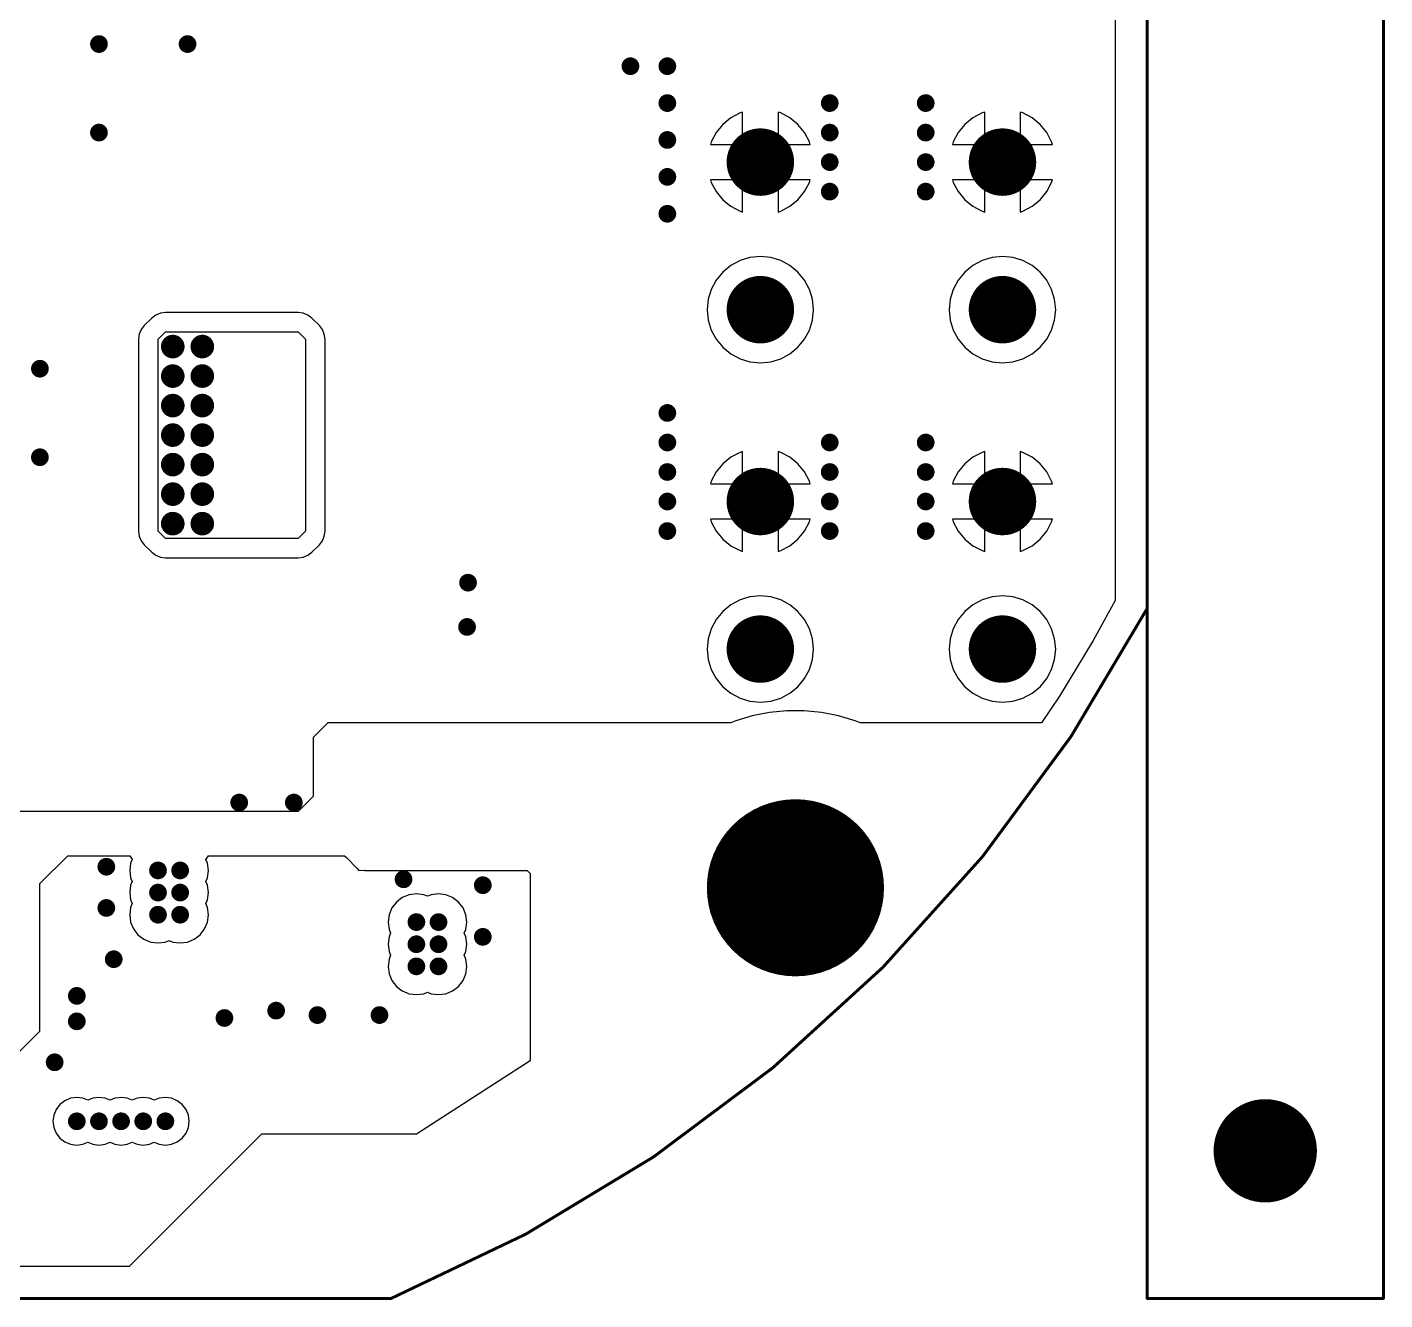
# Model space of a CAD drawing. Header units: millimetres. Extents: x 194 to 375, y 175 to 317.
# Drawn here: x 261.57 to 307.55, y 206.45 to 249.57 of the extents above; entities that cross this region are included whole.
import ezdxf

# ---------------------------------------------------------------- set-up
doc = ezdxf.new("R2010")
doc.units = ezdxf.units.MM
for name, color, linetype in [('Mechanical20', 56, 'Continuous'), ('MidLayer1', 16, 'Continuous'), ('PadHoleLayer', 156, 'Continuous'), ('ViaHoleLayer', 16, 'Continuous')]:
    doc.layers.add(name, color=color, linetype=linetype)

# ---------------------------------------------------------------- blocks, each defined once
blk = doc.blocks.new('MH_3_5MM_30')
at = {"layer": 'MidLayer1', "const_width": 3}
blk.add_lwpolyline([(-1.5, 0, 1), (1.5, 0, 1)], format="xyb", close=True, dxfattribs=at)
at = {"layer": 'PadHoleLayer', "const_width": 1.75}
blk.add_lwpolyline([(-0.875, 0, 1), (0.875, 0, 1)], format="xyb", close=True, dxfattribs=at)
blk = doc.blocks.new('DG271V_5_0_02P_31')
at = {"layer": 'MidLayer1', "const_width": 1.143}
for points in [[(-3.072, 4.1, 1), (-1.929, 4.1, 1)], [(1.928, 4.1, 1), (3.071, 4.1, 1)], [(-3.072, -4.1, 1), (-1.929, -4.1, 1)], [(1.928, -4.1, 1), (3.071, -4.1, 1)]]:
    blk.add_lwpolyline(points, format="xyb", close=True, dxfattribs=at)
at = {"layer": 'PadHoleLayer', "const_width": 0.65}
for points in [[(-2.825, 4.1, 1), (-2.175, 4.1, 1)], [(2.175, 4.1, 1), (2.825, 4.1, 1)], [(-2.825, -4.1, 1), (-2.175, -4.1, 1)], [(2.175, -4.1, 1), (2.825, -4.1, 1)]]:
    blk.add_lwpolyline(points, format="xyb", close=True, dxfattribs=at)
blk = doc.blocks.new('DG271V_5_0_02P_32')
at = {"layer": 'MidLayer1', "const_width": 1.143}
for points in [[(-3.072, 4.1, 1), (-1.929, 4.1, 1)], [(1.928, 4.1, 1), (3.071, 4.1, 1)], [(-3.072, -4.1, 1), (-1.929, -4.1, 1)], [(1.928, -4.1, 1), (3.071, -4.1, 1)]]:
    blk.add_lwpolyline(points, format="xyb", close=True, dxfattribs=at)
at = {"layer": 'PadHoleLayer', "const_width": 0.65}
for points in [[(-2.825, 4.1, 1), (-2.175, 4.1, 1)], [(2.175, 4.1, 1), (2.825, 4.1, 1)], [(-2.825, -4.1, 1), (-2.175, -4.1, 1)], [(2.175, -4.1, 1), (2.825, -4.1, 1)]]:
    blk.add_lwpolyline(points, format="xyb", close=True, dxfattribs=at)

msp = doc.modelspace()

# ---------------------------------------------------------------- linework, layer by layer
at = {"layer": 'Mechanical20', "const_width": 0.1}
for points in [[(299.5, 206.5), (299.5, 305.5)], [(307.5, 206.5), (307.5, 305.5)], [(299.5, 229.875), (299.5, 278.125)], [(234.1, 206.5), (273.9, 206.5)], [(299.5, 206.5), (307.5, 206.5)]]:
    msp.add_lwpolyline(points, dxfattribs=at)
msp.add_lwpolyline([(299.5, 229.875, -0.173341), (273.9, 206.5)], format="xyb", dxfattribs=at)
at = {"layer": 'Mechanical20', "const_width": 0.05}
for points in [[(299.475, 229.875, 1), (299.525, 229.875, 1)], [(299.475, 229.875, 1), (299.525, 229.875, 1)], [(273.875, 206.5, 1), (273.925, 206.5, 1)], [(273.875, 206.5, 1), (273.925, 206.5, 1)], [(299.475, 206.5, 1), (299.525, 206.5, 1)], [(299.475, 206.5, 1), (299.525, 206.5, 1)], [(307.475, 206.5, 1), (307.525, 206.5, 1)], [(307.475, 206.5, 1), (307.525, 206.5, 1)]]:
    msp.add_lwpolyline(points, format="xyb", close=True, dxfattribs=at)
at = {"layer": 'MidLayer1'}
for p, q in [((298.416, 277.851), (298.416, 230.149)), ((285.399, 246.498), (285.126, 246.274)), ((285.711, 246.665), (285.399, 246.498)), ((285.8, 246.692), (285.711, 246.665)), ((285.8, 245.6), (285.8, 246.692)), ((287.089, 246.665), (287, 246.692)), ((287, 246.692), (287, 245.6)), ((287.401, 246.498), (287.089, 246.665)), ((287.674, 246.274), (287.401, 246.498)), ((293.599, 246.498), (293.326, 246.274)), ((293.911, 246.665), (293.599, 246.498)), ((294, 246.692), (293.911, 246.665)), ((294, 245.6), (294, 246.692)), ((295.289, 246.665), (295.2, 246.692)), ((295.2, 246.692), (295.2, 245.6)), ((295.601, 246.498), (295.289, 246.665)), ((295.874, 246.274), (295.601, 246.498)), ((285.126, 246.274), (284.902, 246.001)), ((287.898, 246.001), (287.674, 246.274)), ((293.326, 246.274), (293.102, 246.001)), ((296.098, 246.001), (295.874, 246.274)), ((284.735, 245.689), (284.708, 245.6)), ((284.708, 245.6), (285.8, 245.6)), ((284.902, 246.001), (284.735, 245.689)), ((287, 245.6), (288.092, 245.6)), ((288.065, 245.689), (287.898, 246.001)), ((288.092, 245.6), (288.065, 245.689)), ((292.935, 245.689), (292.908, 245.6)), ((292.908, 245.6), (294, 245.6)), ((293.102, 246.001), (292.935, 245.689)), ((295.2, 245.6), (296.292, 245.6)), ((296.265, 245.689), (296.098, 246.001)), ((296.292, 245.6), (296.265, 245.689)), ((285.8, 244.4), (284.708, 244.4)), ((284.708, 244.4), (284.735, 244.311)), ((284.735, 244.311), (284.902, 243.999)), ((285.8, 243.308), (285.8, 244.4)), ((288.092, 244.4), (287, 244.4)), ((287, 244.4), (287, 243.308)), ((287.898, 243.999), (288.065, 244.311)), ((288.065, 244.311), (288.092, 244.4)), ((294, 244.4), (292.908, 244.4)), ((292.908, 244.4), (292.935, 244.311)), ((292.935, 244.311), (293.102, 243.999)), ((294, 243.308), (294, 244.4)), ((296.292, 244.4), (295.2, 244.4)), ((295.2, 244.4), (295.2, 243.308)), ((296.098, 243.999), (296.265, 244.311)), ((296.265, 244.311), (296.292, 244.4)), ((284.902, 243.999), (285.126, 243.726)), ((285.126, 243.726), (285.399, 243.502)), ((287.401, 243.502), (287.674, 243.726)), ((287.674, 243.726), (287.898, 243.999)), ((293.102, 243.999), (293.326, 243.726)), ((293.326, 243.726), (293.599, 243.502)), ((295.601, 243.502), (295.874, 243.726)), ((295.874, 243.726), (296.098, 243.999)), ((285.399, 243.502), (285.711, 243.335)), ((285.711, 243.335), (285.8, 243.308)), ((287, 243.308), (287.089, 243.335)), ((287.089, 243.335), (287.401, 243.502)), ((293.599, 243.502), (293.911, 243.335)), ((293.911, 243.335), (294, 243.308)), ((295.2, 243.308), (295.289, 243.335)), ((295.289, 243.335), (295.601, 243.502)), ((285.399, 241.498), (285.126, 241.274)), ((285.711, 241.665), (285.399, 241.498)), ((286.049, 241.767), (285.711, 241.665)), ((286.4, 241.802), (286.049, 241.767)), ((286.751, 241.767), (286.4, 241.802)), ((287.089, 241.665), (286.751, 241.767)), ((287.401, 241.498), (287.089, 241.665)), ((287.674, 241.274), (287.401, 241.498)), ((293.599, 241.498), (293.326, 241.274)), ((293.911, 241.665), (293.599, 241.498)), ((294.249, 241.767), (293.911, 241.665)), ((294.6, 241.802), (294.249, 241.767)), ((294.951, 241.767), (294.6, 241.802)), ((295.289, 241.665), (294.951, 241.767)), ((295.601, 241.498), (295.289, 241.665)), ((295.874, 241.274), (295.601, 241.498)), ((284.902, 241.001), (284.735, 240.689)), ((285.126, 241.274), (284.902, 241.001)), ((287.898, 241.001), (287.674, 241.274)), ((288.065, 240.689), (287.898, 241.001)), ((293.102, 241.001), (292.935, 240.689)), ((293.326, 241.274), (293.102, 241.001)), ((296.098, 241.001), (295.874, 241.274)), ((296.265, 240.689), (296.098, 241.001)), ((284.735, 240.689), (284.633, 240.351)), ((288.167, 240.351), (288.065, 240.689)), ((292.935, 240.689), (292.833, 240.351)), ((296.367, 240.351), (296.265, 240.689)), ((284.633, 240.351), (284.598, 240)), ((288.202, 240), (288.167, 240.351)), ((292.833, 240.351), (292.798, 240)), ((296.402, 240), (296.367, 240.351)), ((265.786, 239.714), (265.536, 239.464)), ((265.922, 239.818), (265.786, 239.714)), ((266.08, 239.883), (265.922, 239.818)), ((266.25, 239.906), (266.08, 239.883)), ((270.75, 239.906), (266.25, 239.906)), ((270.92, 239.883), (270.75, 239.906)), ((271.078, 239.818), (270.92, 239.883)), ((271.214, 239.714), (271.078, 239.818)), ((271.464, 239.464), (271.214, 239.714)), ((284.598, 240), (284.633, 239.649)), ((284.633, 239.649), (284.735, 239.311)), ((288.065, 239.311), (288.167, 239.649)), ((288.167, 239.649), (288.202, 240)), ((292.798, 240), (292.833, 239.649)), ((292.833, 239.649), (292.935, 239.311)), ((296.265, 239.311), (296.367, 239.649)), ((296.367, 239.649), (296.402, 240)), ((265.367, 239.17), (265.344, 239)), ((265.432, 239.328), (265.367, 239.17)), ((265.536, 239.464), (265.432, 239.328)), ((266, 239), (266.25, 239.25)), ((266.25, 239.25), (270.75, 239.25)), ((270.75, 239.25), (271, 239)), ((271.568, 239.328), (271.464, 239.464)), ((271.633, 239.17), (271.568, 239.328)), ((271.656, 239), (271.633, 239.17)), ((284.735, 239.311), (284.902, 238.999)), ((287.898, 238.999), (288.065, 239.311)), ((292.935, 239.311), (293.102, 238.999)), ((296.098, 238.999), (296.265, 239.311)), ((265.344, 239), (265.344, 232.5)), ((266, 232.5), (266, 239)), ((271, 239), (271, 232.5)), ((271.656, 232.5), (271.656, 239)), ((284.902, 238.999), (285.126, 238.726)), ((285.126, 238.726), (285.399, 238.502)), ((287.401, 238.502), (287.674, 238.726)), ((287.674, 238.726), (287.898, 238.999)), ((293.102, 238.999), (293.326, 238.726)), ((293.326, 238.726), (293.599, 238.502)), ((295.601, 238.502), (295.874, 238.726)), ((295.874, 238.726), (296.098, 238.999)), ((285.399, 238.502), (285.711, 238.335)), ((285.711, 238.335), (286.049, 238.233)), ((286.049, 238.233), (286.4, 238.198)), ((286.4, 238.198), (286.751, 238.233)), ((286.751, 238.233), (287.089, 238.335)), ((287.089, 238.335), (287.401, 238.502)), ((293.599, 238.502), (293.911, 238.335)), ((293.911, 238.335), (294.249, 238.233)), ((294.249, 238.233), (294.6, 238.198)), ((294.6, 238.198), (294.951, 238.233)), ((294.951, 238.233), (295.289, 238.335)), ((295.289, 238.335), (295.601, 238.502)), ((285.399, 234.998), (285.126, 234.774)), ((285.711, 235.165), (285.399, 234.998)), ((285.8, 235.192), (285.711, 235.165)), ((285.8, 234.1), (285.8, 235.192)), ((287.089, 235.165), (287, 235.192)), ((287, 235.192), (287, 234.1)), ((287.401, 234.998), (287.089, 235.165)), ((287.674, 234.774), (287.401, 234.998)), ((293.599, 234.998), (293.326, 234.774)), ((293.911, 235.165), (293.599, 234.998)), ((294, 235.192), (293.911, 235.165)), ((294, 234.1), (294, 235.192)), ((295.289, 235.165), (295.2, 235.192)), ((295.2, 235.192), (295.2, 234.1)), ((295.601, 234.998), (295.289, 235.165)), ((295.874, 234.774), (295.601, 234.998)), ((285.126, 234.774), (284.902, 234.501)), ((287.898, 234.501), (287.674, 234.774)), ((293.326, 234.774), (293.102, 234.501)), ((296.098, 234.501), (295.874, 234.774)), ((284.735, 234.189), (284.708, 234.1)), ((284.708, 234.1), (285.8, 234.1)), ((284.902, 234.501), (284.735, 234.189)), ((287, 234.1), (288.092, 234.1)), ((288.065, 234.189), (287.898, 234.501)), ((288.092, 234.1), (288.065, 234.189)), ((292.935, 234.189), (292.908, 234.1)), ((292.908, 234.1), (294, 234.1)), ((293.102, 234.501), (292.935, 234.189)), ((295.2, 234.1), (296.292, 234.1)), ((296.265, 234.189), (296.098, 234.501)), ((296.292, 234.1), (296.265, 234.189)), ((285.8, 232.9), (284.708, 232.9)), ((284.708, 232.9), (284.735, 232.811)), ((284.735, 232.811), (284.902, 232.499)), ((285.8, 231.808), (285.8, 232.9)), ((288.092, 232.9), (287, 232.9)), ((287, 232.9), (287, 231.808)), ((287.898, 232.499), (288.065, 232.811)), ((288.065, 232.811), (288.092, 232.9)), ((294, 232.9), (292.908, 232.9)), ((292.908, 232.9), (292.935, 232.811)), ((292.935, 232.811), (293.102, 232.499)), ((294, 231.808), (294, 232.9)), ((296.292, 232.9), (295.2, 232.9)), ((295.2, 232.9), (295.2, 231.808)), ((296.098, 232.499), (296.265, 232.811)), ((296.265, 232.811), (296.292, 232.9)), ((265.344, 232.5), (265.367, 232.33)), ((265.367, 232.33), (265.432, 232.172)), ((266.25, 232.25), (266, 232.5)), ((270.75, 232.25), (266.25, 232.25)), ((271, 232.5), (270.75, 232.25)), ((271.568, 232.172), (271.633, 232.33)), ((271.633, 232.33), (271.656, 232.5)), ((284.902, 232.499), (285.126, 232.226)), ((285.126, 232.226), (285.399, 232.002)), ((287.401, 232.002), (287.674, 232.226)), ((287.674, 232.226), (287.898, 232.499)), ((293.102, 232.499), (293.326, 232.226)), ((293.326, 232.226), (293.599, 232.002)), ((295.601, 232.002), (295.874, 232.226)), ((295.874, 232.226), (296.098, 232.499)), ((265.432, 232.172), (265.536, 232.036)), ((265.536, 232.036), (265.786, 231.786)), ((265.786, 231.786), (265.922, 231.682)), ((271.078, 231.682), (271.214, 231.786)), ((271.214, 231.786), (271.464, 232.036)), ((271.464, 232.036), (271.568, 232.172)), ((285.399, 232.002), (285.711, 231.835)), ((285.711, 231.835), (285.8, 231.808)), ((287, 231.808), (287.089, 231.835)), ((287.089, 231.835), (287.401, 232.002)), ((293.599, 232.002), (293.911, 231.835)), ((293.911, 231.835), (294, 231.808)), ((295.2, 231.808), (295.289, 231.835)), ((295.289, 231.835), (295.601, 232.002)), ((265.922, 231.682), (266.08, 231.617)), ((266.08, 231.617), (266.25, 231.594)), ((266.25, 231.594), (270.75, 231.594)), ((270.75, 231.594), (270.92, 231.617)), ((270.92, 231.617), (271.078, 231.682)), ((285.399, 229.998), (285.126, 229.774)), ((285.711, 230.165), (285.399, 229.998)), ((286.049, 230.267), (285.711, 230.165)), ((286.4, 230.302), (286.049, 230.267)), ((286.751, 230.267), (286.4, 230.302)), ((287.089, 230.165), (286.751, 230.267)), ((287.401, 229.998), (287.089, 230.165)), ((287.674, 229.774), (287.401, 229.998)), ((293.599, 229.998), (293.326, 229.774)), ((293.911, 230.165), (293.599, 229.998)), ((294.249, 230.267), (293.911, 230.165)), ((294.6, 230.302), (294.249, 230.267)), ((294.951, 230.267), (294.6, 230.302)), ((295.289, 230.165), (294.951, 230.267)), ((295.601, 229.998), (295.289, 230.165)), ((295.874, 229.774), (295.601, 229.998)), ((298.416, 230.149), (297.669, 228.788)), ((284.902, 229.501), (284.735, 229.189)), ((285.126, 229.774), (284.902, 229.501)), ((287.898, 229.501), (287.674, 229.774)), ((288.065, 229.189), (287.898, 229.501)), ((293.102, 229.501), (292.935, 229.189)), ((293.326, 229.774), (293.102, 229.501)), ((296.098, 229.501), (295.874, 229.774)), ((296.265, 229.189), (296.098, 229.501)), ((284.735, 229.189), (284.633, 228.851)), ((288.167, 228.851), (288.065, 229.189)), ((292.935, 229.189), (292.833, 228.851)), ((296.367, 228.851), (296.265, 229.189)), ((284.633, 228.851), (284.598, 228.5)), ((288.202, 228.5), (288.167, 228.851)), ((292.833, 228.851), (292.798, 228.5)), ((296.402, 228.5), (296.367, 228.851)), ((297.669, 228.788), (296.528, 226.907)), ((284.598, 228.5), (284.633, 228.149)), ((284.633, 228.149), (284.735, 227.811)), ((288.065, 227.811), (288.167, 228.149)), ((288.167, 228.149), (288.202, 228.5)), ((292.798, 228.5), (292.833, 228.149)), ((292.833, 228.149), (292.935, 227.811)), ((296.265, 227.811), (296.367, 228.149)), ((296.367, 228.149), (296.402, 228.5)), ((284.735, 227.811), (284.902, 227.499)), ((287.898, 227.499), (288.065, 227.811)), ((292.935, 227.811), (293.102, 227.499)), ((296.098, 227.499), (296.265, 227.811)), ((284.902, 227.499), (285.126, 227.226)), ((285.126, 227.226), (285.399, 227.002)), ((287.401, 227.002), (287.674, 227.226)), ((287.674, 227.226), (287.898, 227.499)), ((293.102, 227.499), (293.326, 227.226)), ((293.326, 227.226), (293.599, 227.002)), ((295.601, 227.002), (295.874, 227.226)), ((295.874, 227.226), (296.098, 227.499)), ((285.399, 227.002), (285.711, 226.835)), ((285.711, 226.835), (286.049, 226.733)), ((286.049, 226.733), (286.4, 226.698)), ((286.4, 226.698), (286.751, 226.733)), ((286.751, 226.733), (287.089, 226.835)), ((287.089, 226.835), (287.401, 227.002)), ((293.599, 227.002), (293.911, 226.835)), ((293.911, 226.835), (294.249, 226.733)), ((294.249, 226.733), (294.6, 226.698)), ((294.6, 226.698), (294.951, 226.733)), ((294.951, 226.733), (295.289, 226.835)), ((295.289, 226.835), (295.601, 227.002)), ((296.528, 226.907), (295.921, 226)), ((286.128, 226.24), (285.564, 226.069)), ((286.706, 226.355), (286.128, 226.24)), ((287.293, 226.412), (286.706, 226.355)), ((287.882, 226.412), (287.293, 226.412)), ((288.469, 226.355), (287.882, 226.412)), ((289.047, 226.24), (288.469, 226.355)), ((289.611, 226.069), (289.047, 226.24)), ((271.75, 226), (271.25, 225.5)), ((285.398, 226), (271.75, 226)), ((285.564, 226.069), (285.398, 226)), ((289.777, 226), (289.611, 226.069)), ((295.921, 226), (289.777, 226)), ((271.25, 225.5), (271.25, 223.5)), ((271.25, 223.5), (270.75, 223)), ((270.75, 223), (251.25, 223)), ((262, 220.559), (262.941, 221.5)), ((262.941, 221.5), (265.041, 221.5)), ((265.041, 221.5), (265.126, 221.373)), ((265.074, 221.248), (265.042, 221)), ((265.126, 221.373), (265.074, 221.248)), ((267.624, 221.373), (267.709, 221.5)), ((267.676, 221.248), (267.624, 221.373)), ((267.708, 221), (267.676, 221.248)), ((267.709, 221.5), (272.315, 221.5)), ((272.315, 221.5), (272.379, 221.441)), ((272.379, 221.441), (272.504, 221.319)), ((272.504, 221.319), (272.626, 221.194)), ((272.626, 221.194), (272.744, 221.066)), ((265.042, 221), (265.074, 220.752)), ((265.074, 220.752), (265.127, 220.625)), ((267.623, 220.625), (267.676, 220.752)), ((267.676, 220.752), (267.708, 221)), ((272.744, 221.066), (272.802, 221)), ((272.802, 221), (272.995, 221.005)), ((272.995, 221.005), (273, 221)), ((273, 221), (278.5, 221)), ((278.5, 221), (278.6, 220.9)), ((278.6, 220.9), (278.6, 214.55)), ((262, 215.559), (262, 220.559)), ((265.074, 220.498), (265.042, 220.25)), ((265.127, 220.625), (265.074, 220.498)), ((267.676, 220.498), (267.623, 220.625)), ((267.708, 220.25), (267.676, 220.498)), ((265.042, 220.25), (265.074, 220.002)), ((265.074, 220.002), (265.127, 219.875)), ((265.127, 219.875), (265.074, 219.748)), ((267.623, 219.875), (267.676, 220.002)), ((267.676, 219.748), (267.623, 219.875)), ((267.676, 220.002), (267.708, 220.25)), ((274.072, 219.928), (273.92, 219.729)), ((274.271, 220.08), (274.072, 219.928)), ((274.502, 220.176), (274.271, 220.08)), ((274.75, 220.208), (274.502, 220.176)), ((274.998, 220.176), (274.75, 220.208)), ((275.125, 220.123), (274.998, 220.176)), ((275.252, 220.176), (275.125, 220.123)), ((275.5, 220.208), (275.252, 220.176)), ((275.748, 220.176), (275.5, 220.208)), ((275.979, 220.08), (275.748, 220.176)), ((276.178, 219.928), (275.979, 220.08)), ((276.33, 219.729), (276.178, 219.928)), ((265.074, 219.748), (265.042, 219.5)), ((265.042, 219.5), (265.074, 219.252)), ((267.708, 219.5), (267.676, 219.748)), ((267.676, 219.252), (267.708, 219.5)), ((273.824, 219.498), (273.792, 219.25)), ((273.92, 219.729), (273.824, 219.498)), ((276.426, 219.498), (276.33, 219.729)), ((276.458, 219.25), (276.426, 219.498)), ((265.074, 219.252), (265.17, 219.021)), ((265.17, 219.021), (265.322, 218.822)), ((267.428, 218.822), (267.58, 219.021)), ((267.58, 219.021), (267.676, 219.252)), ((273.792, 219.25), (273.824, 219.002)), ((273.824, 219.002), (273.877, 218.875)), ((273.877, 218.875), (273.824, 218.748)), ((276.373, 218.875), (276.426, 219.002)), ((276.426, 218.748), (276.373, 218.875)), ((276.426, 219.002), (276.458, 219.25)), ((265.322, 218.822), (265.521, 218.67)), ((265.521, 218.67), (265.752, 218.574)), ((265.752, 218.574), (266, 218.542)), ((266, 218.542), (266.248, 218.574)), ((266.248, 218.574), (266.375, 218.627)), ((266.375, 218.627), (266.502, 218.574)), ((266.502, 218.574), (266.75, 218.542)), ((266.75, 218.542), (266.998, 218.574)), ((266.998, 218.574), (267.229, 218.67)), ((267.229, 218.67), (267.428, 218.822)), ((273.824, 218.748), (273.792, 218.5)), ((273.792, 218.5), (273.824, 218.252)), ((276.458, 218.5), (276.426, 218.748)), ((276.426, 218.252), (276.458, 218.5)), ((273.824, 217.998), (273.792, 217.75)), ((273.824, 218.252), (273.877, 218.125)), ((273.877, 218.125), (273.824, 217.998)), ((276.373, 218.125), (276.426, 218.252)), ((276.426, 217.998), (276.373, 218.125)), ((276.458, 217.75), (276.426, 217.998)), ((273.792, 217.75), (273.824, 217.502)), ((273.824, 217.502), (273.92, 217.271)), ((276.33, 217.271), (276.426, 217.502)), ((276.426, 217.502), (276.458, 217.75)), ((273.92, 217.271), (274.072, 217.072)), ((274.072, 217.072), (274.271, 216.92)), ((275.979, 216.92), (276.178, 217.072)), ((276.178, 217.072), (276.33, 217.271)), ((274.271, 216.92), (274.502, 216.824)), ((274.502, 216.824), (274.75, 216.792)), ((274.75, 216.792), (274.998, 216.824)), ((274.998, 216.824), (275.125, 216.877)), ((275.125, 216.877), (275.252, 216.824)), ((275.252, 216.824), (275.5, 216.792)), ((275.5, 216.792), (275.748, 216.824)), ((275.748, 216.824), (275.979, 216.92)), ((259.5, 213.059), (262, 215.559)), ((278.6, 214.55), (274.75, 212.059)), ((262.551, 212.903), (262.471, 212.709)), ((262.679, 213.071), (262.551, 212.903)), ((262.847, 213.199), (262.679, 213.071)), ((263.041, 213.279), (262.847, 213.199)), ((263.25, 213.307), (263.041, 213.279)), ((263.459, 213.279), (263.25, 213.307)), ((263.625, 213.211), (263.459, 213.279)), ((263.791, 213.279), (263.625, 213.211)), ((264, 213.307), (263.791, 213.279)), ((264.209, 213.279), (264, 213.307)), ((264.375, 213.211), (264.209, 213.279)), ((264.541, 213.279), (264.375, 213.211)), ((264.75, 213.307), (264.541, 213.279)), ((264.959, 213.279), (264.75, 213.307)), ((265.125, 213.211), (264.959, 213.279)), ((265.291, 213.279), (265.125, 213.211)), ((265.5, 213.307), (265.291, 213.279)), ((265.709, 213.279), (265.5, 213.307)), ((265.875, 213.211), (265.709, 213.279)), ((266.041, 213.279), (265.875, 213.211)), ((266.25, 213.307), (266.041, 213.279)), ((266.459, 213.279), (266.25, 213.307)), ((266.653, 213.199), (266.459, 213.279)), ((266.821, 213.071), (266.653, 213.199)), ((266.949, 212.903), (266.821, 213.071)), ((267.029, 212.709), (266.949, 212.903)), ((262.471, 212.709), (262.443, 212.5)), ((262.443, 212.5), (262.471, 212.291)), ((267.057, 212.5), (267.029, 212.709)), ((267.029, 212.291), (267.057, 212.5)), ((262.471, 212.291), (262.551, 212.097)), ((262.551, 212.097), (262.679, 211.929)), ((269.5, 212.059), (265.025, 207.584)), ((266.821, 211.929), (266.949, 212.097)), ((266.949, 212.097), (267.029, 212.291)), ((274.75, 212.059), (269.5, 212.059)), ((262.679, 211.929), (262.847, 211.801)), ((262.847, 211.801), (263.041, 211.721)), ((263.041, 211.721), (263.25, 211.693)), ((263.25, 211.693), (263.459, 211.721)), ((263.459, 211.721), (263.625, 211.789)), ((263.625, 211.789), (263.791, 211.721)), ((263.791, 211.721), (264, 211.693)), ((264, 211.693), (264.209, 211.721)), ((264.209, 211.721), (264.375, 211.789)), ((264.375, 211.789), (264.541, 211.721)), ((264.541, 211.721), (264.75, 211.693)), ((264.75, 211.693), (264.959, 211.721)), ((264.959, 211.721), (265.125, 211.789)), ((265.125, 211.789), (265.291, 211.721)), ((265.291, 211.721), (265.5, 211.693)), ((265.5, 211.693), (265.709, 211.721)), ((265.709, 211.721), (265.875, 211.789)), ((265.875, 211.789), (266.041, 211.721)), ((266.041, 211.721), (266.25, 211.693)), ((266.25, 211.693), (266.459, 211.721)), ((266.459, 211.721), (266.653, 211.801)), ((266.653, 211.801), (266.821, 211.929)), ((265.025, 207.584), (234.317, 207.584))]:
    msp.add_line(p, q, dxfattribs=at)
for points, const_width in [([(263.85, 249, 1), (264.15, 249, 1)], 0.3), ([(266.85, 249, 1), (267.15, 249, 1)], 0.3), ([(281.85, 248.25, 1), (282.15, 248.25, 1)], 0.3), ([(283.1, 248.25, 1), (283.4, 248.25, 1)], 0.3), ([(283.1, 247, 1), (283.4, 247, 1)], 0.3), ([(288.6, 247, 1), (288.9, 247, 1)], 0.3), ([(291.85, 247, 1), (292.15, 247, 1)], 0.3), ([(263.85, 246, 1), (264.15, 246, 1)], 0.3), ([(283.1, 245.75, 1), (283.4, 245.75, 1)], 0.3), ([(288.6, 246, 1), (288.9, 246, 1)], 0.3), ([(291.85, 246, 1), (292.15, 246, 1)], 0.3), ([(288.6, 245, 1), (288.9, 245, 1)], 0.3), ([(291.85, 245, 1), (292.15, 245, 1)], 0.3), ([(283.1, 244.5, 1), (283.4, 244.5, 1)], 0.3), ([(288.6, 244, 1), (288.9, 244, 1)], 0.3), ([(291.85, 244, 1), (292.15, 244, 1)], 0.3), ([(283.1, 243.25, 1), (283.4, 243.25, 1)], 0.3), ([(266.3, 238.75, 1), (266.7, 238.75, 1)], 0.4), ([(267.3, 238.75, 1), (267.7, 238.75, 1)], 0.4), ([(261.85, 238, 1), (262.15, 238, 1)], 0.3), ([(266.3, 237.75, 1), (266.7, 237.75, 1)], 0.4), ([(267.3, 237.75, 1), (267.7, 237.75, 1)], 0.4), ([(266.3, 236.75, 1), (266.7, 236.75, 1)], 0.4), ([(267.3, 236.75, 1), (267.7, 236.75, 1)], 0.4), ([(283.1, 236.5, 1), (283.4, 236.5, 1)], 0.3), ([(266.3, 235.75, 1), (266.7, 235.75, 1)], 0.4), ([(267.3, 235.75, 1), (267.7, 235.75, 1)], 0.4), ([(283.1, 235.5, 1), (283.4, 235.5, 1)], 0.3), ([(288.6, 235.5, 1), (288.9, 235.5, 1)], 0.3), ([(291.85, 235.5, 1), (292.15, 235.5, 1)], 0.3), ([(261.85, 235, 1), (262.15, 235, 1)], 0.3), ([(266.3, 234.75, 1), (266.7, 234.75, 1)], 0.4), ([(267.3, 234.75, 1), (267.7, 234.75, 1)], 0.4), ([(283.1, 234.5, 1), (283.4, 234.5, 1)], 0.3), ([(288.6, 234.5, 1), (288.9, 234.5, 1)], 0.3), ([(291.85, 234.5, 1), (292.15, 234.5, 1)], 0.3), ([(266.3, 233.75, 1), (266.7, 233.75, 1)], 0.4), ([(267.3, 233.75, 1), (267.7, 233.75, 1)], 0.4), ([(283.1, 233.5, 1), (283.4, 233.5, 1)], 0.3), ([(288.6, 233.5, 1), (288.9, 233.5, 1)], 0.3), ([(291.85, 233.5, 1), (292.15, 233.5, 1)], 0.3), ([(266.3, 232.75, 1), (266.7, 232.75, 1)], 0.4), ([(267.3, 232.75, 1), (267.7, 232.75, 1)], 0.4), ([(283.1, 232.5, 1), (283.4, 232.5, 1)], 0.3), ([(288.6, 232.5, 1), (288.9, 232.5, 1)], 0.3), ([(291.85, 232.5, 1), (292.15, 232.5, 1)], 0.3), ([(276.35, 230.75, 1), (276.65, 230.75, 1)], 0.3), ([(276.317, 229.25, 1), (276.617, 229.25, 1)], 0.3), ([(268.6, 223.3, 1), (268.9, 223.3, 1)], 0.3), ([(270.45, 223.3, 1), (270.75, 223.3, 1)], 0.3), ([(287.3, 222.825, 1), (287.7, 222.825, 1)], 0.4), ([(289.031, 222.18, 1), (289.431, 222.18, 1)], 0.4), ([(285.62, 222.056, 1), (286.02, 222.056, 1)], 0.4), ([(264.1, 221.125, 1), (264.4, 221.125, 1)], 0.3), ([(265.85, 221, 1), (266.15, 221, 1)], 0.3), ([(266.6, 221, 1), (266.9, 221, 1)], 0.3), ([(274.166, 220.7, 1), (274.466, 220.7, 1)], 0.3), ([(276.85, 220.5, 1), (277.15, 220.5, 1)], 0.3), ([(284.975, 220.325, 1), (285.375, 220.325, 1)], 0.4), ([(289.8, 220.5, 1), (290.2, 220.5, 1)], 0.4), ([(265.85, 220.25, 1), (266.15, 220.25, 1)], 0.3), ([(266.6, 220.25, 1), (266.9, 220.25, 1)], 0.3), ([(264.1, 219.729, 1), (264.4, 219.729, 1)], 0.3), ([(265.85, 219.5, 1), (266.15, 219.5, 1)], 0.3), ([(266.6, 219.5, 1), (266.9, 219.5, 1)], 0.3), ([(274.6, 219.25, 1), (274.9, 219.25, 1)], 0.3), ([(275.35, 219.25, 1), (275.65, 219.25, 1)], 0.3), ([(276.85, 218.75, 1), (277.15, 218.75, 1)], 0.3), ([(285.744, 218.645, 1), (286.144, 218.645, 1)], 0.4), ([(289.155, 218.769, 1), (289.555, 218.769, 1)], 0.4), ([(274.6, 218.5, 1), (274.9, 218.5, 1)], 0.3), ([(275.35, 218.5, 1), (275.65, 218.5, 1)], 0.3), ([(264.35, 217.992, 1), (264.65, 217.992, 1)], 0.3), ([(274.6, 217.75, 1), (274.9, 217.75, 1)], 0.3), ([(275.35, 217.75, 1), (275.65, 217.75, 1)], 0.3), ([(287.475, 218, 1), (287.875, 218, 1)], 0.4), ([(263.1, 216.75, 1), (263.4, 216.75, 1)], 0.3), ([(263.1, 215.887, 1), (263.4, 215.887, 1)], 0.3), ([(268.1, 216, 1), (268.4, 216, 1)], 0.3), ([(269.85, 216.25, 1), (270.15, 216.25, 1)], 0.3), ([(271.25, 216.1, 1), (271.55, 216.1, 1)], 0.3), ([(273.35, 216.1, 1), (273.65, 216.1, 1)], 0.3), ([(262.35, 214.5, 1), (262.65, 214.5, 1)], 0.3), ([(302.625, 211.5, 1), (304.375, 211.5, 1)], 1.75), ([(263.1, 212.5, 1), (263.4, 212.5, 1)], 0.3), ([(263.85, 212.5, 1), (264.15, 212.5, 1)], 0.3), ([(264.6, 212.5, 1), (264.9, 212.5, 1)], 0.3), ([(265.35, 212.5, 1), (265.65, 212.5, 1)], 0.3), ([(266.1, 212.5, 1), (266.4, 212.5, 1)], 0.3)]:
    msp.add_lwpolyline(points, format="xyb", close=True, dxfattribs=dict(at, const_width=const_width))
at = {"layer": 'PadHoleLayer', "const_width": 1.75}
msp.add_lwpolyline([(302.625, 211.5, 1), (304.375, 211.5, 1)], format="xyb", close=True, dxfattribs=at)
at = {"layer": 'ViaHoleLayer'}
for points, const_width in [([(263.925, 249, 1), (264.075, 249, 1)], 0.15), ([(266.925, 249, 1), (267.075, 249, 1)], 0.15), ([(281.925, 248.25, 1), (282.075, 248.25, 1)], 0.15), ([(283.175, 248.25, 1), (283.325, 248.25, 1)], 0.15), ([(283.175, 247, 1), (283.325, 247, 1)], 0.15), ([(288.675, 247, 1), (288.825, 247, 1)], 0.15), ([(291.925, 247, 1), (292.075, 247, 1)], 0.15), ([(263.925, 246, 1), (264.075, 246, 1)], 0.15), ([(288.675, 246, 1), (288.825, 246, 1)], 0.15), ([(291.925, 246, 1), (292.075, 246, 1)], 0.15), ([(283.175, 245.75, 1), (283.325, 245.75, 1)], 0.15), ([(288.675, 245, 1), (288.825, 245, 1)], 0.15), ([(291.925, 245, 1), (292.075, 245, 1)], 0.15), ([(283.175, 244.5, 1), (283.325, 244.5, 1)], 0.15), ([(288.675, 244, 1), (288.825, 244, 1)], 0.15), ([(291.925, 244, 1), (292.075, 244, 1)], 0.15), ([(283.175, 243.25, 1), (283.325, 243.25, 1)], 0.15), ([(266.4, 238.75, 1), (266.6, 238.75, 1)], 0.2), ([(267.4, 238.75, 1), (267.6, 238.75, 1)], 0.2), ([(261.925, 238, 1), (262.075, 238, 1)], 0.15), ([(266.4, 237.75, 1), (266.6, 237.75, 1)], 0.2), ([(267.4, 237.75, 1), (267.6, 237.75, 1)], 0.2), ([(266.4, 236.75, 1), (266.6, 236.75, 1)], 0.2), ([(267.4, 236.75, 1), (267.6, 236.75, 1)], 0.2), ([(283.175, 236.5, 1), (283.325, 236.5, 1)], 0.15), ([(266.4, 235.75, 1), (266.6, 235.75, 1)], 0.2), ([(267.4, 235.75, 1), (267.6, 235.75, 1)], 0.2), ([(283.175, 235.5, 1), (283.325, 235.5, 1)], 0.15), ([(288.675, 235.5, 1), (288.825, 235.5, 1)], 0.15), ([(291.925, 235.5, 1), (292.075, 235.5, 1)], 0.15), ([(261.925, 235, 1), (262.075, 235, 1)], 0.15), ([(266.4, 234.75, 1), (266.6, 234.75, 1)], 0.2), ([(267.4, 234.75, 1), (267.6, 234.75, 1)], 0.2), ([(283.175, 234.5, 1), (283.325, 234.5, 1)], 0.15), ([(288.675, 234.5, 1), (288.825, 234.5, 1)], 0.15), ([(291.925, 234.5, 1), (292.075, 234.5, 1)], 0.15), ([(266.4, 233.75, 1), (266.6, 233.75, 1)], 0.2), ([(267.4, 233.75, 1), (267.6, 233.75, 1)], 0.2), ([(283.175, 233.5, 1), (283.325, 233.5, 1)], 0.15), ([(288.675, 233.5, 1), (288.825, 233.5, 1)], 0.15), ([(291.925, 233.5, 1), (292.075, 233.5, 1)], 0.15), ([(266.4, 232.75, 1), (266.6, 232.75, 1)], 0.2), ([(267.4, 232.75, 1), (267.6, 232.75, 1)], 0.2), ([(283.175, 232.5, 1), (283.325, 232.5, 1)], 0.15), ([(288.675, 232.5, 1), (288.825, 232.5, 1)], 0.15), ([(291.925, 232.5, 1), (292.075, 232.5, 1)], 0.15), ([(276.425, 230.75, 1), (276.575, 230.75, 1)], 0.15), ([(276.392, 229.25, 1), (276.542, 229.25, 1)], 0.15), ([(268.675, 223.3, 1), (268.825, 223.3, 1)], 0.15), ([(270.525, 223.3, 1), (270.675, 223.3, 1)], 0.15), ([(287.4, 222.825, 1), (287.6, 222.825, 1)], 0.2), ([(285.72, 222.056, 1), (285.92, 222.056, 1)], 0.2), ([(289.131, 222.18, 1), (289.331, 222.18, 1)], 0.2), ([(264.175, 221.125, 1), (264.325, 221.125, 1)], 0.15), ([(265.925, 221, 1), (266.075, 221, 1)], 0.15), ([(266.675, 221, 1), (266.825, 221, 1)], 0.15), ([(274.241, 220.7, 1), (274.391, 220.7, 1)], 0.15), ([(265.925, 220.25, 1), (266.075, 220.25, 1)], 0.15), ([(266.675, 220.25, 1), (266.825, 220.25, 1)], 0.15), ([(276.925, 220.5, 1), (277.075, 220.5, 1)], 0.15), ([(285.075, 220.325, 1), (285.275, 220.325, 1)], 0.2), ([(289.9, 220.5, 1), (290.1, 220.5, 1)], 0.2), ([(264.175, 219.729, 1), (264.325, 219.729, 1)], 0.15), ([(265.925, 219.5, 1), (266.075, 219.5, 1)], 0.15), ([(266.675, 219.5, 1), (266.825, 219.5, 1)], 0.15), ([(274.675, 219.25, 1), (274.825, 219.25, 1)], 0.15), ([(275.425, 219.25, 1), (275.575, 219.25, 1)], 0.15), ([(276.925, 218.75, 1), (277.075, 218.75, 1)], 0.15), ([(289.255, 218.769, 1), (289.455, 218.769, 1)], 0.2), ([(274.675, 218.5, 1), (274.825, 218.5, 1)], 0.15), ([(275.425, 218.5, 1), (275.575, 218.5, 1)], 0.15), ([(285.844, 218.645, 1), (286.044, 218.645, 1)], 0.2), ([(264.425, 217.992, 1), (264.575, 217.992, 1)], 0.15), ([(287.575, 218, 1), (287.775, 218, 1)], 0.2), ([(274.675, 217.75, 1), (274.825, 217.75, 1)], 0.15), ([(275.425, 217.75, 1), (275.575, 217.75, 1)], 0.15), ([(263.175, 216.75, 1), (263.325, 216.75, 1)], 0.15), ([(268.175, 216, 1), (268.325, 216, 1)], 0.15), ([(269.925, 216.25, 1), (270.075, 216.25, 1)], 0.15), ([(271.325, 216.1, 1), (271.475, 216.1, 1)], 0.15), ([(273.425, 216.1, 1), (273.575, 216.1, 1)], 0.15), ([(263.175, 215.887, 1), (263.325, 215.887, 1)], 0.15), ([(262.425, 214.5, 1), (262.575, 214.5, 1)], 0.15), ([(263.175, 212.5, 1), (263.325, 212.5, 1)], 0.15), ([(263.925, 212.5, 1), (264.075, 212.5, 1)], 0.15), ([(264.675, 212.5, 1), (264.825, 212.5, 1)], 0.15), ([(265.425, 212.5, 1), (265.575, 212.5, 1)], 0.15), ([(266.175, 212.5, 1), (266.325, 212.5, 1)], 0.15)]:
    msp.add_lwpolyline(points, format="xyb", close=True, dxfattribs=dict(at, const_width=const_width))

# ---------------------------------------------------------------- block references
at = {"rotation": 90}
for name, p in [('DG271V_5_0_02P_32', (290.5, 242.5)), ('DG271V_5_0_02P_31', (290.5, 231))]:
    msp.add_blockref(name, p, dxfattribs=at)
msp.add_blockref('MH_3_5MM_30', (287.588, 220.412))

doc.saveas('drawing.dxf')
